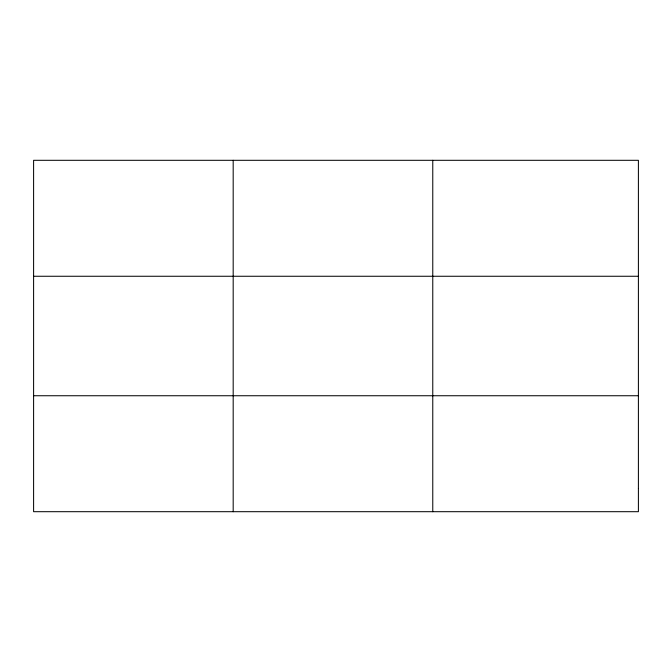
<?xml version="1.0" encoding="UTF-8"?>
<svg xmlns="http://www.w3.org/2000/svg" width="672" height="672" viewBox="0 0 672 672"><rect width="100%" height="100%" fill="white"/><g stroke="black" fill="none" stroke-linecap="round" stroke-linejoin="round"><path stroke-width="1.01" d="M233.184 160.306L233.184 511.694M432.768 160.306L432.768 511.694M33.6 276.259L638.4 276.259M33.6 395.741L638.4 395.741M638.4 488.51L638.4 511.694L33.6 511.694L33.6 160.306L638.4 160.306L638.4 488.51"/></g></svg>
